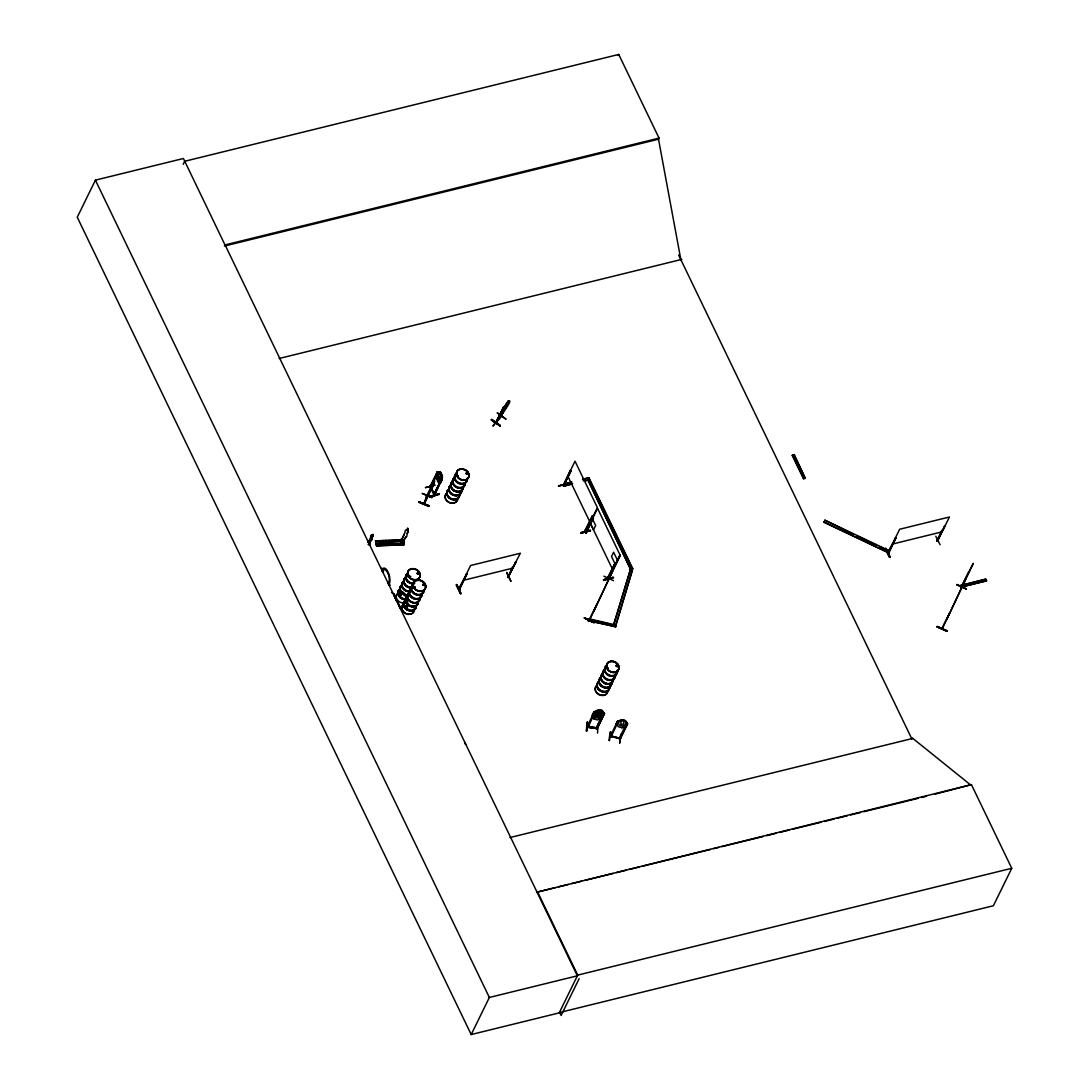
<?xml version="1.0" encoding="UTF-8"?>
<svg xmlns="http://www.w3.org/2000/svg" width="1089" height="1089" viewBox="0 0 1089 1089"><rect width="100%" height="100%" fill="white"/><g stroke="black" fill="none" stroke-linecap="round" stroke-linejoin="round"><path stroke-width="1.5" d="M404.223 540.661L402.753 540.784M403.951 541.083L404.033 541.356M369.511 542.771L369.906 543.915L370.206 542.349M372.928 535.448L372.86 534.563M403.801 540.961L403.76 541.369M430.359 487.464L430.25 485.993L430.781 487.205M434.021 493.93L434.593 495.114L441.399 479.446L433.762 494.46L434.239 495.223L441.78 480.222M563.748 485.803L563.244 484.496M585.215 530.275L585.583 530.969M585.841 532.97L593.137 517.343L585.474 532.208L585.923 533.12L586.1 531.541M586.086 531.01L585.569 530.084M586.331 533.011L585.773 531.623M586.168 532.752L586.141 531.636M607.553 578.028L615.149 563.013L607.989 578.803L607.471 577.878L608.574 579.103M608.411 578.558L608.002 579.294M370.029 542.349L369.743 543.928M586.195 731.005L587.352 721.98L586.767 731.114M586.644 731.046L587.311 721.993M587.407 726.009L597.466 728.187M595.315 711.621L588.087 727.112L587.325 725.955M603.388 715.745L598.814 717.665L595.356 717.025L593.097 713.948L597.67 712.138L601.128 712.764M594.295 719.135L597.67 719.924L602.135 718.059M595.288 711.907L594.349 711.634L587.27 726.363M595.356 716.93L598.814 717.569L603.388 715.841L601.046 712.819L600.937 710.668L599.821 710.464L594.893 714.302L594.022 716.072L595.547 717.869L600.72 717.297L601.591 715.527L601.046 712.819L600.543 713.908L597.888 714.411L597.698 712.206M604.381 713.581L603.456 713.404L596.296 728.16M596.282 728.609C600.257 726.486 589.898 729.657 587.107 726.567L587.27 726.009M597.67 712.138L593.097 713.948M597.548 733.088L598.011 724.239M604.409 713.486L603.442 713.717M596.99 728.745L604.531 713.486L597.208 728.732M369.838 544.405L370.056 545.398M375.828 541.9L375.8 540.729L376.658 545.997L403.869 544.718L376.44 545.085L395.116 544.541M375.841 542.376L375.691 541.669M401.936 544.037L376.304 544.446L403.502 543.697L403.828 544.868L376.644 545.575L376.318 544.405M460.021 588.632L458.782 589.04L466.882 573.998L459.708 589.244L458.823 589.367L470.598 565.504L520.351 553.253L507.869 577.388L512.851 566.471M508.141 576.789L508.89 576.231L508.767 577.075M888.815 552.913L888.011 552.218L889.032 552.014M427.187 496.121L434.348 481.039L423.839 503.853L431.407 488.212L434.28 493.793M426.439 496.57L426.997 495.209L423.852 503.731M427.337 495.536L424.22 503.908L424.138 503.227M408.334 530.261L407.136 533.351A3.526 1.116 88.5 0 1 405.843 536.891L402.209 543.425L401.542 540.416L404.237 534.209M439.289 494.447C421.212 498.231 433.476 497.564 439.207 493.698M439.112 494.038C410.662 501.553 458.387 487.926 429.978 496.843M581.036 532.834L590.102 530.452M581.213 533.256L581.118 532.507L590.347 530.547M612.862 577.578C584.072 584.698 633.294 572.555 603.674 579.688M603.742 580.383L613.039 578.028M588.264 620.866L588.7 618.715L615.843 625.018L615.639 626.72L588.264 620.866L588.7 618.715M615.408 627.182L632.423 569.969L630.49 569.261L613.679 624.787L630.49 569.261M403.202 541.124L403.76 540.566L403.692 541.301M609.472 740.656L610.766 731.713M608.969 740.493L610.194 731.849M619.355 738.396L610.371 735.647L611.378 736.382M611.188 736.763L611.487 735.933M616.333 723.6L617.368 721.231L621.901 719.734L625.331 720.687L627.577 723.777L620.213 739.023M616.211 723.586L618.443 726.785L621.873 727.738L626.434 726.132L621.873 727.738M619.355 738.192L620.104 738.995L627.455 723.777C626.502 720.06 621.588 718.291 619.137 721.708L618.28 723.464L619.791 725.41L622.01 725.968L624.936 725.124L625.794 723.368L625.263 720.632M619.627 743.188L621.002 734.245L619.777 742.889M623.997 720.755L622.908 720.387L620.784 722.116L620.975 724.335L623.602 723.981L624.011 720.659M627.577 723.777L626.461 723.94L627.414 723.858M496.026 421.974L496.271 422.668L503.594 407.027L495.74 422.464L496.38 422.205M509.012 401.283L500.872 416.502M400.861 608.247L393.633 594.009L395.457 598.8M508.087 402.535L508.277 401.133L509.094 401.351L508.209 401.228M439.126 474.532L440.582 473.484L441.059 474.436L440.024 478.411L438.649 477.445L438.608 475.566M589.326 619.518L590.02 618.892M609.023 578.205C607.335 581.621 609.418 576.707 607.703 577.456M942.965 627.414L942.312 628.748L973.321 563.312L960.974 587.597M961.274 587.937L961.982 586.617M373.037 535.734L372.125 537.517A2.355 0.749 88.5 0 1 371.267 539.872L368.844 544.228L368.395 542.227L370.791 537.04A2.355 0.749 88.5 0 1 371.825 535.502L371.689 535.516A2.355 0.749 88.5 0 0 370.641 537.04L370.791 537.04M403.352 542.975L403.856 539.967L404.4 541.342L403.352 542.975L404.25 541.179M386.472 542.063L386.622 543.22M608.288 578.599L607.744 577.415M941.876 628.462L949.54 612.971M960.92 587.57L968.57 572.161M507.175 403.597L507.433 402.263M408.389 575.55L409.178 576.163L409.001 575.21M417.169 573.195L418.149 572.705L417.931 573.889M417.318 572.95L417.25 573.644M413.874 586.93L414.637 586.944M414.201 586.576L414.882 587.407L414.405 586.59M422.872 585.229L423.077 584.031L424.533 584.575M424.356 584.453L424.261 585.555L422.954 585.133M457.462 475.907L458.088 476.301M458.265 476.22L457.788 475.498L457.965 476.451M467.862 474.137L467.807 473.429M607.294 668.061L608.288 667.938M616.224 665.447L616.483 666.536L617.667 666.563M616.891 665.216L616.183 665.855M615.612 625.481L632.423 569.969M431.857 497.659L422.164 493.412L431.965 497.442M459.041 588.496L460.048 588.727M507.692 577.007L509.039 576.53M507.95 576.462L507.869 577.388L515.941 562.264L515.097 562.482M937.016 540.212L937.942 539.981L937.03 541.124M941.917 530.207L936.799 541.083L937.738 540.838L949.417 517.003L899.664 529.254L887.889 553.117L889.114 552.463L887.739 552.763L895.934 537.748L888.896 552.926M938.092 540.28L936.703 540.675L937.452 540.471M430.237 491.248L431.108 488.43M434.143 481.978L433.967 481.011L426.412 496.652M431.598 489.247L434.661 481.433M418.952 502.397C449.09 514.661 398.601 493.793 429.039 505.664M433.967 481.011L434.048 481.883M431.748 488.348L431.135 488.947M428.767 506.344L429.08 505.582M404.182 541.396L403.856 539.967M407.136 533.351C409.614 532.48 406.728 526.668 408.144 528.573M433.082 484.292L431.217 489.614M431.217 488.471L433.286 483.502M432.973 484.877L432.047 487.545M405.843 536.891L401.991 543.425L401.337 540.43L404.917 532.644A3.526 1.116 88.5 0 1 406.469 530.357L407.463 528.356M432.088 487.858L433.572 484.169M603.878 576.19L613.475 580.641M956.768 584.63L966.365 589.095M432.551 486.511L433.735 483.598M584.521 617.722C614.005 632.627 564.374 608.71 594.104 622.241M596.649 604.531L589.026 620.145M608.084 579.253L608.615 578.068M937.112 626.815C967.781 639.638 916.462 617.844 946.722 631.266M956.714 584.752L966.447 588.931L956.877 584.412M942.284 627.795L941.958 628.503L942.584 627.182M960.988 587.706L961.927 586.658M593.954 622.54L584.412 617.953M593.804 611.201L613.161 569.697M823.992 522.176L824.918 520.202L888.692 550.435L887.753 552.409L823.992 522.176L887.753 552.409M946.709 619.655L966.052 578.136M183.197 164.316L184.681 161.281L618.729 54.45L659.049 138.112L658.518 139.188L224.47 246.032L225.001 244.943L183.415 158.49L95.41 180.148L77.251 217.228L471.197 1034.55L559.202 1012.893L577.701 975.118L1011.749 868.287L971.429 784.625L537.04 892.15L555.186 887.685M367.578 542.131L369.729 541.437L367.687 542.24M371.689 535.516L372.942 534.318M370.233 541.914L369.906 543.915M368.98 544.228L371.403 539.872A2.355 0.749 88.5 0 0 372.261 537.517L372.778 536.183M368.504 544.255L370.342 544.214L368.245 544.772M370.069 545.085L370.342 544.214M618.198 55.525L618.729 54.45M388.269 540.607L389.358 544.908M425.486 487.668L434.797 485.313M401.487 543.479L401.106 544.255L400.575 539.327L401.092 544.786C400.752 542.744 405.707 542.608 403.856 544.718M429.978 486.742L437.288 471.796L440.269 472.109L441.726 475.063L441.903 480.331M404.087 539.967L403.053 541.587M430.482 486.606L437.683 471.564L430.454 487.491L430.563 485.912M431.462 485.844L438.105 472.435M426.752 496.788L434.457 481.079L433.953 482.536M404.25 543.411L403.869 544.173L398.52 544.446M433.694 484.183L424.342 503.867M430.182 491.098L431.612 489.179M436.526 473.919C435.859 490.064 439.439 463.778 441.671 475.076L440.378 480.576L438.744 480.058L437.56 474.886L440.255 472.218L437.615 471.714M440.705 482.563C433.653 484.864 445.047 466.46 441.848 480.263L440.746 482.686M434.035 493.725L434.497 494.692M441.399 479.446L434.143 494.188M491.33 419.918C518.459 438.05 473.334 407.395 499.878 426.03M497.305 412.976L505.827 419.115M503.594 407.027L496.067 422.736L501.934 415.726M500.79 416.665L509.094 401.351M501.621 415.467C475.566 447.28 517.152 397.267 508.631 401.174M500.845 416.597L508.686 401.8M460.878 593.559C448.151 566.389 469.046 611.936 456.781 584.562M459.885 588.291L458.973 589.367L459.762 589.135M466.882 573.998L458.85 588.972M506.576 572.569L510.823 581.267M506.671 572.487L510.972 581.199M508.413 576.775L515.791 561.965M558.466 486.048L567.941 483.516L558.63 485.844M563.312 485.83L570.282 470.298L570.99 471.006L563.449 486.007L570.99 471.006M571.807 481.883L563.803 484.265L564.619 485.953L572.392 484.047M563.803 485.885L563.558 484.414M564.619 485.953L572.623 483.584M582.465 479.677L588.904 477.676L632.777 568.703L630.735 569.615L587.91 479.813L630.735 569.615M589.503 479.841L583.5 480.902M592.293 515.968L584.97 530.915L585.392 531.663L593.001 516.676L592.293 515.968L592.675 516.758M592.62 515.887L584.984 530.711L585.406 531.582L585.174 530.329M585.732 531.5L597.412 507.665L575.019 461.205L563.653 484.455M585.977 533.134L593.519 518.133M607.975 577.932L615.149 563.013M608.043 579.334L619.94 554.791L597.548 508.332L585.828 532.085L586.563 532.507M608.383 579.498L620.417 554.873L589.53 620.186M596.064 728.527L603.456 713.118M618.457 721.326L610.956 736.804L610.262 736.627L617.463 721.286L618.348 721.912L617.477 721.381M471.197 1034.55L489.356 997.47L577.361 975.812L225.491 245.774M792.261 455.515L794.303 454.603L805.275 478.302L803.464 478.738L792.261 455.515L794.303 454.603M803.464 478.738L805.506 477.84M579.144 978.671L561.134 1015.438L559.705 1012.498M824.918 520.202L853.545 534.345M885.779 548.325C892.721 566.539 889.985 552.177 885.234 548.693M888.148 552.572L895.934 537.748M940.093 544.718L935.778 536.251M944.163 526.232L944.993 526.014L936.894 541.056L937.847 539.994M937.466 540.525L944.149 527.144M960.934 585.269L961.601 587.407L960.934 585.269L985.804 579.144L986.62 580.832L961.342 586.917M985.804 579.144L960.702 585.732M934.784 794.249L971.429 784.625M1011.749 868.287L993.399 905.749L559.351 1012.579M430.019 486.729L434.198 495.141L434.484 493.712M434.538 495.019L430.4 486.552M607.539 577.96L608.207 578.177M433.49 483.843L434.157 482.74M491.629 419.564L500.178 425.676M491.752 419.319L500.287 425.431M386.609 541.859L387.48 543.52M506.671 404.632L504.969 407L506.821 402.984M503.404 407.98L508.277 401.133M507.855 403.638L504.915 408.252L502.165 410.254L502.995 410.485M507.229 404.291L503.526 408.606L508.359 401.201M466.01 473.266L466.46 473.974M466.31 472.953L467.671 473.824M417.836 573.672L418.897 573.549M418.952 574.039L418.87 573.086M414.051 586.685C414.024 588.223 415.78 586.29 414.065 587.216M607.335 667.938L607.961 668.564M616.129 665.474L617.041 665.12L616.578 666.196M616.646 665.352L616.497 666.06M617.558 665.311L617.3 666.441M617.79 666.046L616.592 665.869M961.628 587.311L961.396 587.801M942.543 627.264L942.38 628.598M503.39 407.831L503.921 407.395M508.917 401.392L508.114 401.773M626.461 723.504L619.083 738.737L620.322 738.043M460.375 593.682L456.168 584.956M460.824 593.532L456.509 584.861M885.888 550.176L889.944 557.309L885.752 548.352M497.387 412.867L505.922 418.993M496.189 421.865L496.652 421.252M387.983 543.656L388.664 542.513M597.058 728.745L587.189 726.948M423.131 584.412L424.193 584.657M617.531 666.209L617.15 666.468M617.681 666.672L617.776 665.583M610.099 736.191L620.254 738.723L610.344 736.001M889.032 552.45L888.107 553.103M467.549 474.341L466.065 473.633M417.768 572.964L418.584 572.923M418.761 574.066L417.346 573.563M436.485 474.014L436.866 479.16M434.947 485L425.472 487.532M433.953 493.875L434.457 494.597M563.299 484.959L563.993 485.19M590.429 530.166L581.022 533.311M580.968 532.807L590.279 530.792M590.469 530.642L581.009 533.174M467.031 574.298L466.038 574.216M459.762 588.264L458.945 588.468L459.708 588.809M603.497 579.947L612.971 577.361M896.084 538.048L895.104 537.952M225.001 244.943L659.049 138.112M279.083 358.512L681.85 259.373M582.683 479.214L588.904 477.676M565.354 483.884L571.575 482.359M584.834 480.984L587.937 480.222M391.523 592.511L394.3 594.322L396.355 600.774M463.342 580.328L513.096 568.09M395.933 598.052L396.41 600.801M630.967 569.152L632.777 568.703M892.395 544.078L942.148 531.827M961.75 586.957L986.62 580.832M911.67 738.546L912.691 738.301L971.089 785.319M509.979 837.55L912.745 738.424L911.724 738.669L678.638 255.057M558.494 886.868L568.39 884.431M571.698 883.615L581.594 881.178M584.902 880.375L612.957 873.46M616.251 872.657L626.161 870.22M629.456 869.403L639.366 866.967M642.66 866.15L710.327 849.502M713.622 848.685L718.577 847.473M721.884 846.657L763.144 836.502M766.438 835.685L776.348 833.248M779.642 832.432L789.539 829.995M792.846 829.192L820.902 822.277M824.21 821.474L834.106 819.037M837.4 818.22L847.31 815.784M850.604 814.967L860.514 812.53M863.808 811.713L918.272 798.319M921.58 797.502L926.521 796.277M386.976 541.737L388.596 542.662M424.043 585.514L423.253 585.161M617.245 666.277L616.605 666.046M400.983 540.13L375.501 540.879L401.12 540.416M401.16 540.267L375.487 540.784L376.631 545.494M380.728 541.356L375.61 541.41L401.174 541.002M387.507 541.097L401.12 540.825M375.705 541.791L403.053 541.097M379.231 541.873L401.31 541.287M379.203 542.186L401.324 541.709M368.545 544.5L370.396 544.446M376.304 544.446L404.318 543.751M376.522 545.412L403.869 544.718M619.464 737.852L620.417 738.151M387.262 541.696L388.501 542.404M466.868 474.232L466.623 473.946M423.839 585.215L422.981 584.725M459.136 588.863L459.857 589.108M594.376 711.743L595.343 711.825M588.319 726.377L596.268 727.833M590.061 619.546L610.82 624.378M588.496 620.403L615.639 626.72M611.419 736.082L619.314 738.056M630.259 569.724L632.192 570.432M613.91 624.324L615.843 625.018M856.58 535.788L876.318 545.14M879.354 546.583L886.936 550.176M464.894 743.093L465.602 744.332M567.573 483.325L558.48 486.17M465.098 743.297L465.548 744.073M604.531 713.581L602.19 710.559C597.126 707.578 588.046 714.874 594.295 719.23M419.061 573.195L418.503 572.664L418.748 573.427M436.703 479.201L438.268 482.114M885.942 550.149L889.482 557.391M570.282 470.298L570.663 471.088M592.811 517.425L593.206 518.214M614.822 563.095L615.203 563.884M437.288 471.796L437.669 472.572M441.072 479.528L441.453 480.303M794.072 455.066L805.275 478.302M792.493 455.052L803.682 478.275M588.686 478.139L632.559 569.166M617.354 559.964L613.624 552.218L611.514 556.547L615.244 564.293M592.729 519.494L595.642 525.538L593.519 529.867L590.606 523.809M567.764 476.029L590.143 522.489M590.292 523.169L612.685 569.629M564.034 483.802L564.851 485.49M537.381 891.455L577.701 975.118M393.633 594.009L400.561 608.765L398.901 605.933M95.41 180.148L489.356 997.47M658.518 139.188L680.843 259.618M408.035 528.927L408.13 529.812M615.149 674.881A6.602 5.35 26.1 0 1 607.376 680.04A6.602 5.35 26.1 0 1 603.674 670.865M615.353 674.636A6.697 5.431 26.1 0 1 606.668 679.536A6.697 5.431 26.1 0 1 604.871 669.667M613.461 678.297A6.602 5.35 26.1 0 1 604.899 683.13A6.602 5.35 26.1 0 1 603.115 673.438M603.129 673.397A6.602 5.35 26.1 0 0 604.899 683.13A6.602 5.35 26.1 0 0 613.447 678.338M613.583 679.509A6.561 5.322 26.1 0 1 605.824 683.198A6.561 5.322 26.1 0 1 601.346 675.234M602.135 674.077A6.561 5.322 26.1 0 1 603.265 673.206M617.354 670.552A6.697 5.431 26.1 0 1 609.486 675.779A6.697 5.431 26.1 0 1 605.715 666.482M615.476 674.186A6.602 5.35 26.1 0 1 606.913 679.019A6.602 5.35 26.1 0 1 605.144 669.286M617.15 670.783A6.602 5.35 26.1 0 1 609.391 675.942A6.602 5.35 26.1 0 1 605.675 666.767M615.448 674.431A6.697 5.431 26.1 0 1 606.777 679.332A6.697 5.431 26.1 0 1 604.98 669.463M617.449 670.334A6.697 5.431 26.1 0 1 608.778 675.234A6.697 5.431 26.1 0 1 606.981 665.365M617.49 670.103A6.602 5.35 26.1 0 1 608.928 674.935A6.602 5.35 26.1 0 1 607.145 665.202M609.105 689.351A6.602 5.35 26.1 0 1 600.107 690.957A6.602 5.35 26.1 0 1 597.956 682.531M609.432 686.533A6.602 5.35 26.1 0 1 609.486 687.989M609.636 686.301A6.697 5.431 26.1 0 1 601.768 691.529A6.697 5.431 26.1 0 1 597.997 682.231M607.798 691.42A6.602 5.35 26.1 0 1 598.433 694.387A6.602 5.35 26.1 0 1 597.412 685.063M607.88 691.175A6.561 5.322 26.1 0 1 598.569 694.129A6.561 5.322 26.1 0 1 597.562 684.858M611.637 682.204A6.697 5.431 26.1 0 1 602.966 687.105A6.697 5.431 26.1 0 1 601.155 677.235M609.813 687.309A6.602 5.35 26.1 0 1 601.21 690.685A6.602 5.35 26.1 0 1 598.297 681.837M611.487 683.906A6.602 5.35 26.1 0 1 603.674 687.608A6.602 5.35 26.1 0 1 599.168 679.59M599.957 678.433A6.602 5.35 26.1 0 1 601.101 677.549M609.731 686.084A6.697 5.431 26.1 0 1 601.863 691.324A6.697 5.431 26.1 0 1 598.106 682.027M611.746 682A6.697 5.431 26.1 0 1 603.878 687.227A6.697 5.431 26.1 0 1 600.107 677.93M611.773 681.755A6.602 5.35 26.1 0 1 604.014 686.914A6.602 5.35 26.1 0 1 600.298 677.753M465.03 482.658A6.602 5.35 26.1 0 1 456.468 487.491A6.602 5.35 26.1 0 1 454.685 477.758M465.234 482.427A6.697 5.431 26.1 0 1 456.55 487.328A6.697 5.431 26.1 0 1 454.753 477.458M463.356 486.075A6.602 5.35 26.1 0 1 454.794 490.908A6.602 5.35 26.1 0 1 453.024 481.175A6.602 5.35 26.1 0 0 454.004 490.554A6.602 5.35 26.1 0 0 463.37 487.586M463.438 485.844A6.575 5.336 26.1 0 1 455.706 490.989A6.575 5.336 26.1 0 1 452.003 481.855M467.235 478.33A6.697 5.431 26.1 0 1 458.551 483.23A6.697 5.431 26.1 0 1 456.754 473.361M465.411 483.421A6.602 5.35 26.1 0 1 456.046 486.388A6.602 5.35 26.1 0 1 455.025 477.077M467.031 478.561A6.602 5.35 26.1 0 1 458.469 483.393A6.602 5.35 26.1 0 1 456.699 473.661M465.384 483.679A6.697 5.431 26.1 0 1 455.883 486.688A6.697 5.431 26.1 0 1 454.848 477.241M467.331 478.125A6.697 5.431 26.1 0 1 458.66 483.012A6.697 5.431 26.1 0 1 456.863 473.157M467.412 479.337A6.602 5.35 26.1 0 1 458.047 482.304A6.602 5.35 26.1 0 1 457.026 472.98M459.299 494.324A6.588 5.35 26.1 0 1 451.554 499.47A6.588 5.35 26.1 0 1 447.851 490.322M459.517 494.079A6.697 5.431 26.1 0 1 451.649 499.32A6.697 5.431 26.1 0 1 447.878 490.023M457.611 497.755A6.588 5.35 26.1 0 1 449.076 502.587A6.588 5.35 26.1 0 1 447.307 492.868M457.734 497.523A6.588 5.35 26.1 0 1 449.185 502.342A6.588 5.35 26.1 0 1 447.416 492.623M463.193 487.899A6.575 5.336 26.1 0 1 453.854 490.853A6.575 5.336 26.1 0 1 452.847 481.569M463.329 487.695A6.616 5.363 26.1 0 1 453.936 490.676A6.616 5.363 26.1 0 1 452.929 481.338M461.518 489.996A6.697 5.431 26.1 0 1 453.65 495.223A6.697 5.431 26.1 0 1 449.88 485.925M459.653 493.63A6.602 5.35 26.1 0 1 451.091 498.463A6.602 5.35 26.1 0 1 449.308 488.73M460.987 493.031A6.602 5.35 26.1 0 1 451.989 494.651A6.602 5.35 26.1 0 1 449.839 486.225M461.314 490.227A6.602 5.35 26.1 0 1 461.368 491.684M459.612 493.875A6.697 5.431 26.1 0 1 450.941 498.776A6.697 5.431 26.1 0 1 449.144 488.907M461.627 489.778A6.697 5.431 26.1 0 1 453.745 495.019A6.697 5.431 26.1 0 1 449.988 485.721M461.654 489.546A6.602 5.35 26.1 0 1 453.092 494.379A6.602 5.35 26.1 0 1 451.322 484.646M412.894 587.107A6.602 5.35 26.1 0 1 405.339 584.453A6.602 5.35 26.1 0 1 405.108 577.674M407.654 576.231A6.602 5.35 26.1 0 1 409.26 576.054M412.813 587.42A6.697 5.431 26.1 0 1 404.659 584.058A6.697 5.431 26.1 0 1 406.074 576.966M407.504 576.394A6.697 5.431 26.1 0 1 410.812 576.408M414.895 582.996A6.588 5.35 26.1 0 1 406.864 579.702A6.588 5.35 26.1 0 1 408.252 572.705M412.976 583.881A6.602 5.35 26.1 0 1 406.129 579.688A6.602 5.35 26.1 0 1 407.912 573.386M413.099 583.718A6.697 5.431 26.1 0 1 406.17 579.471A6.697 5.431 26.1 0 1 407.967 573.073M411.098 587.815A6.697 5.431 26.1 0 1 404.155 583.568A6.697 5.431 26.1 0 1 405.966 577.17M407.409 576.612A6.697 5.431 26.1 0 1 409.015 576.421M413.207 583.513A6.697 5.431 26.1 0 1 406.265 579.266A6.697 5.431 26.1 0 1 408.076 572.868M410.961 587.965A6.588 5.35 26.1 0 1 404.142 583.786A6.588 5.35 26.1 0 1 405.911 577.483M409.396 591.15A6.588 5.35 26.1 0 1 402.957 587.679A6.588 5.35 26.1 0 1 403.216 581.567M409.287 591.395A6.588 5.35 26.1 0 1 402.848 587.91A6.588 5.35 26.1 0 1 403.093 581.812M405.162 602.87A6.588 5.35 26.1 0 1 397.131 599.576A6.588 5.35 26.1 0 1 398.52 592.579M407.191 598.759A6.602 5.35 26.1 0 1 399.132 595.465A6.602 5.35 26.1 0 1 400.534 588.455M407.109 599.073A6.697 5.431 26.1 0 1 398.942 595.724A6.697 5.431 26.1 0 1 400.357 588.618M410.689 591.572A6.588 5.35 26.1 0 1 403.148 588.945A6.588 5.35 26.1 0 1 402.916 582.179M410.812 591.395A6.616 5.363 26.1 0 1 403.229 588.741A6.616 5.363 26.1 0 1 402.998 581.948M407.585 594.839A6.588 5.35 26.1 0 1 402.848 593.192M401.637 592.021A6.588 5.35 26.1 0 1 402.549 584.371M407.259 595.547A6.602 5.35 26.1 0 1 400.806 592.048A6.602 5.35 26.1 0 1 401.051 585.936M407.381 595.384A6.697 5.431 26.1 0 1 402.562 593.696M401.337 592.511A6.697 5.431 26.1 0 1 402.263 584.739M405.38 599.481A6.697 5.431 26.1 0 1 398.451 595.234A6.697 5.431 26.1 0 1 400.248 588.836M407.49 595.179A6.697 5.431 26.1 0 1 402.671 593.491M401.446 592.307A6.697 5.431 26.1 0 1 402.358 584.534M405.244 599.617A6.588 5.35 26.1 0 1 398.424 595.452A6.588 5.35 26.1 0 1 400.208 589.149M421.77 595.207A6.602 5.35 26.1 0 1 412.404 598.174A6.602 5.35 26.1 0 1 411.383 588.85M421.974 594.989A6.697 5.431 26.1 0 1 411.765 597.493A6.697 5.431 26.1 0 1 412.881 587.978M420.041 597.18A6.602 5.35 26.1 0 1 411.479 602.013A6.602 5.35 26.1 0 1 409.682 592.321A6.602 5.35 26.1 0 0 411.479 602.013A6.602 5.35 26.1 0 0 420.027 597.221M423.989 590.891A6.697 5.431 26.1 0 1 414.487 593.9A6.697 5.431 26.1 0 1 413.452 584.453M422.056 593.056A6.602 5.35 26.1 0 1 414.296 598.229A6.602 5.35 26.1 0 1 410.58 589.054M423.771 591.109A6.602 5.35 26.1 0 1 414.405 594.077A6.602 5.35 26.1 0 1 413.398 584.752M422.028 593.301A6.697 5.431 26.1 0 1 413.344 598.201A6.697 5.431 26.1 0 1 411.547 588.332M424.084 590.687A6.697 5.431 26.1 0 1 414.582 593.696A6.697 5.431 26.1 0 1 413.561 584.235M424.111 590.429A6.602 5.35 26.1 0 1 416.297 594.131A6.602 5.35 26.1 0 1 411.792 586.113M412.581 584.956A6.602 5.35 26.1 0 1 413.725 584.072M416.012 605.416A6.602 5.35 26.1 0 1 407.449 610.248A6.602 5.35 26.1 0 1 405.68 600.515M416.27 606.641A6.697 5.431 26.1 0 1 406.769 609.649A6.697 5.431 26.1 0 1 405.734 600.202M414.324 608.833A6.602 5.35 26.1 0 1 405.761 613.665A6.602 5.35 26.1 0 1 403.992 603.932M414.405 608.601A6.561 5.322 26.1 0 1 406.687 613.733A6.561 5.322 26.1 0 1 402.998 604.613M419.823 597.548A6.561 5.322 26.1 0 1 412.922 602.911A6.561 5.322 26.1 0 1 407.626 594.717M419.973 597.33A6.616 5.363 26.1 0 1 411.397 602.176A6.616 5.363 26.1 0 1 409.627 592.43M418.217 601.087A6.697 5.431 26.1 0 1 409.532 605.988A6.697 5.431 26.1 0 1 407.735 596.119M416.393 606.178A6.602 5.35 26.1 0 1 407.027 609.146A6.602 5.35 26.1 0 1 406.006 599.821M418.013 601.319A6.602 5.35 26.1 0 1 409.45 606.151A6.602 5.35 26.1 0 1 407.681 596.418M416.366 606.437A6.697 5.431 26.1 0 1 406.864 609.445A6.697 5.431 26.1 0 1 405.843 599.998M418.367 602.34A6.697 5.431 26.1 0 1 408.865 605.348A6.697 5.431 26.1 0 1 407.844 595.901M418.394 602.081A6.602 5.35 26.1 0 1 409.028 605.048A6.602 5.35 26.1 0 1 408.021 595.737M598.678 712.71L596.037 715.636L596.731 716.766L599.386 716.263L599.794 712.914L598.678 712.805M602.271 710.504L602.734 713.186L601.877 714.942L596.704 715.514L595.179 713.717L598.841 709.946L602.271 710.6M601.155 714.466L598.474 715.909L599.522 718.032L597.752 716.126L594.553 717.188L597.303 715.677L596.391 713.594L598.038 715.432L601.155 714.466M419.102 501.988L428.943 505.868L419.129 501.947M615.666 563.721L615.68 564.578L615.666 563.721M937.289 626.447L946.899 630.885L937.289 626.447M378.55 540.661L379.448 545.358L378.55 540.661M380.401 540.607L381.286 545.303L380.401 540.607M383.151 540.539L384.049 545.235L383.151 540.539M385.601 540.484L386.5 545.181L385.601 540.484M389.876 585.242L388.501 584.562L388.188 581.717L388.773 582.942A7.419 3.117 76.2 0 0 387.738 572.923A7.419 3.117 76.2 0 0 382.879 570.718L383.464 571.929L382.035 571.14L381.654 568.186L382.239 569.397A8.889 3.743 76.2 0 1 388.065 572.038A8.889 3.743 76.2 0 1 389.29 584.031L389.876 585.242M407.626 608.887L406.251 608.22L405.925 605.361L406.51 606.587A7.419 3.117 76.2 0 0 405.476 596.581A7.419 3.117 76.2 0 0 400.629 594.363L401.215 595.574L399.772 594.785L399.404 591.831L399.99 593.042A8.889 3.743 76.2 0 1 405.802 595.683A8.889 3.743 76.2 0 1 407.041 607.676L407.626 608.887M607.036 668.088A6.602 5.35 26.1 0 0 618.035 670.647A6.602 5.35 26.1 0 0 613.502 661.241A6.602 5.35 26.1 0 0 607.036 668.088M606.913 668.415A6.561 5.322 26.1 0 0 617.844 670.96A6.575 5.336 26.1 0 0 613.338 661.581A6.575 5.336 26.1 0 0 606.9 668.415A6.575 5.336 26.1 0 0 617.858 670.96A6.561 5.322 26.1 0 0 613.338 661.608A6.561 5.322 26.1 0 0 606.913 668.415M604.735 683.484A6.561 5.322 26.1 0 0 613.243 678.678A6.575 5.336 26.1 0 1 604.722 683.497A6.575 5.336 26.1 0 1 602.966 673.805A6.561 5.322 26.1 0 0 604.735 683.484M456.931 475.852A6.602 5.35 26.1 0 0 467.93 478.411A6.602 5.35 26.1 0 0 463.397 469.005A6.602 5.35 26.1 0 0 456.931 475.852A6.616 5.363 26.1 0 0 467.875 478.561A6.616 5.363 26.1 0 0 463.329 469.128A6.616 5.363 26.1 0 0 456.849 475.988M456.781 476.192A6.575 5.336 26.1 0 0 467.739 478.738A6.575 5.336 26.1 0 0 463.22 469.373A6.575 5.336 26.1 0 0 456.781 476.192M408.157 575.564A6.588 5.35 26.1 0 0 419.129 578.123A6.588 5.35 26.1 0 0 414.61 568.73A6.588 5.35 26.1 0 0 408.157 575.564M407.98 575.918A6.588 5.35 26.1 0 0 418.966 578.477A6.588 5.35 26.1 0 0 414.433 569.084A6.588 5.35 26.1 0 0 407.98 575.918M408.062 575.713A6.616 5.363 26.1 0 0 419.088 578.286A6.616 5.363 26.1 0 0 414.541 568.853A6.616 5.363 26.1 0 0 408.062 575.713M413.629 586.944A6.602 5.35 26.1 0 0 424.628 589.503A6.602 5.35 26.1 0 0 420.095 580.083A6.602 5.35 26.1 0 0 413.629 586.944M413.493 587.284A6.561 5.322 26.1 0 0 424.424 589.83A6.561 5.322 26.1 0 0 419.918 580.478A6.561 5.322 26.1 0 0 413.493 587.284M413.548 587.094A6.616 5.363 26.1 0 0 424.56 589.653A6.616 5.363 26.1 0 0 420.014 580.233A6.616 5.363 26.1 0 0 413.548 587.094"/></g></svg>
